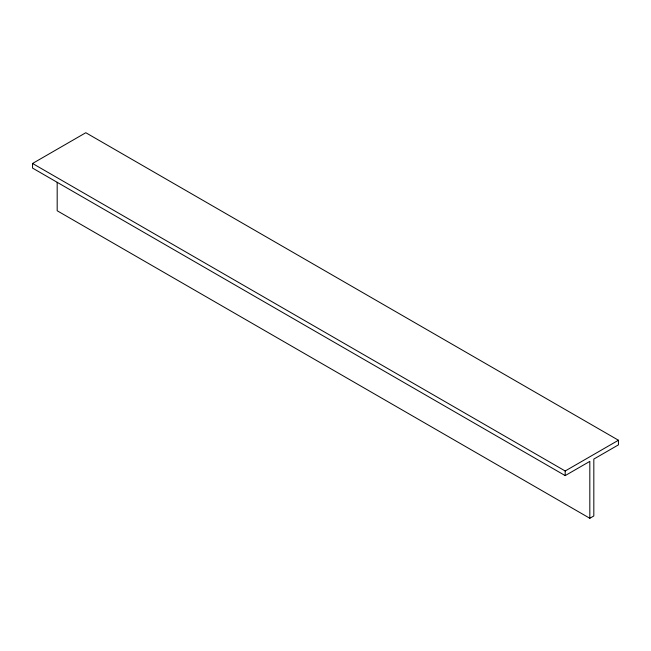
<?xml version="1.0" encoding="UTF-8"?>
<svg xmlns="http://www.w3.org/2000/svg" width="651" height="651" viewBox="0 0 651 651"><rect width="100%" height="100%" fill="white"/><g stroke="black" fill="none" stroke-linecap="round" stroke-linejoin="round"><path stroke-width="0.98" d="M589.822 518.277L589.822 461.38L565.19 475.604L32.55 168.088L32.55 163.474L85.81 132.723L618.45 440.239L618.45 444.853L593.818 459.077L593.818 515.966L589.822 518.277L57.182 210.761L57.182 182.313M32.55 163.474L565.19 470.99L618.45 440.239M565.19 470.99L565.19 475.604"/></g></svg>
